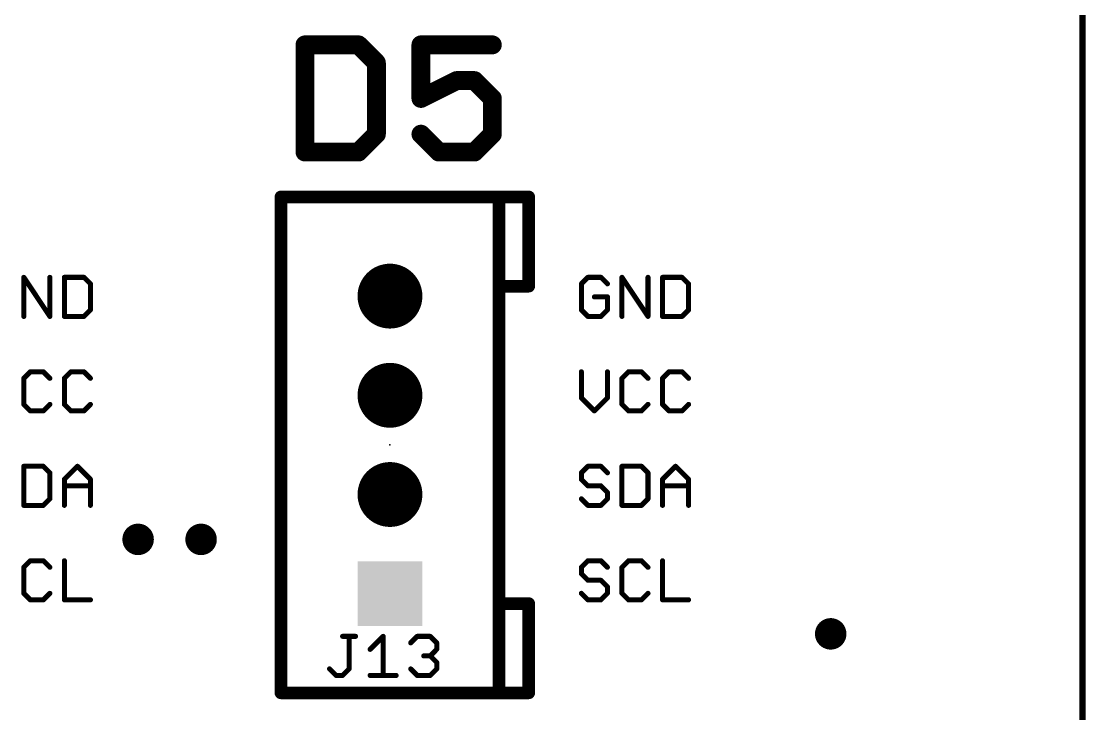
# Model space of a CAD drawing. Extents: x -6 to 140, y -6 to 118.
# Drawn here: x 47.17 to 68.64, y 9.82 to 23.78 of the extents above; entities that cross this region are included whole.
import ezdxf

# ---------------------------------------------------------------- set-up
doc = ezdxf.new("R2010")
doc.units = 0
for name, color, linetype in [('17', 94, 'CONTINUOUS'), ('18', 94, 'CONTINUOUS'), ('20', 214, 'CONTINUOUS'), ('21', 251, 'CONTINUOUS'), ('23', 178, 'CONTINUOUS'), ('25', 251, 'CONTINUOUS')]:
    doc.layers.add(name, color=color, linetype=linetype)

# ---------------------------------------------------------------- blocks, each defined once
blk = doc.blocks.new('SQUAREP')
blk.add_solid([(-0.5, -0.5), (0.5, -0.5), (-0.5, 0.5), (0.5, 0.5)])
blk = doc.blocks.new('ROUNDP')
at = {"const_width": 0.5}
blk.add_lwpolyline([(0, -0.25, 1), (0, 0.25, 1), (0, -0.25)], format="xyb", dxfattribs=at)
blk = doc.blocks.new('ROUNDV')
at = {"const_width": 0.5}
blk.add_lwpolyline([(0, -0.25, 1), (0, 0.25, 1), (0, -0.25)], format="xyb", dxfattribs=at)

msp = doc.modelspace()

# ---------------------------------------------------------------- linework, layer by layer
at = {"layer": '20', "const_width": 0.0254}
msp.add_lwpolyline([(68.58, 37.846), (68.58, 5.08)], dxfattribs=at)
at = {"layer": '21'}
for points, const_width in [([(68.58, 37.846), (68.58, 5.08)], 0.127), ([(52.8955, 23.3063), (52.8955, 21.1455)], 0.381), ([(53.9759, 23.3063), (52.8955, 23.3063)], 0.381), ([(54.3361, 22.9462), (53.9759, 23.3063)], 0.381), ([(56.6749, 23.3063), (55.2343, 23.3063)], 0.381), ([(55.2343, 23.3063), (55.2343, 22.2259)], 0.381), ([(54.3361, 21.5056), (54.3361, 22.9462)], 0.381), ([(55.2343, 22.2259), (55.9546, 22.5861)], 0.381), ([(55.9546, 22.5861), (56.3147, 22.5861)], 0.381), ([(56.3147, 22.5861), (56.6749, 22.2259)], 0.381), ([(56.6749, 22.2259), (56.6749, 21.5056)], 0.381), ([(53.9759, 21.1455), (54.3361, 21.5056)], 0.381), ([(55.5944, 21.1455), (55.2343, 21.5056)], 0.381), ([(56.6749, 21.5056), (56.3147, 21.1455)], 0.381), ([(52.8955, 21.1455), (53.9759, 21.1455)], 0.381), ([(56.3147, 21.1455), (55.5944, 21.1455)], 0.381), ([(56.81, 20.24), (52.41, 20.24)], 0.254), ([(52.41, 10.24), (52.41, 20.24)], 0.254), ([(53.11, 20.24), (56.11, 20.24)], 0.254), ([(56.81, 18.44), (56.81, 20.24)], 0.254), ([(57.41, 20.24), (56.81, 20.24)], 0.254), ([(57.41, 18.44), (57.41, 20.24)], 0.254), ([(47.2244, 17.8308), (47.2244, 18.6189)], 0.1016), ([(47.2244, 18.6189), (47.7498, 17.8308)], 0.1016), ([(47.7498, 17.8308), (47.7498, 18.6189)], 0.1016), ([(48.043, 18.6189), (48.043, 17.8308)], 0.1016), ([(48.437, 18.6189), (48.043, 18.6189)], 0.1016), ([(48.5683, 18.4875), (48.437, 18.6189)], 0.1016), ([(48.5683, 17.9621), (48.5683, 18.4875)], 0.1016), ([(56.81, 12.04), (56.81, 18.44)], 0.254), ([(56.81, 18.44), (57.41, 18.44)], 0.254), ([(58.6021, 18.6189), (58.4708, 18.4875)], 0.1016), ([(58.4708, 18.4875), (58.4708, 17.9621)], 0.1016), ([(58.8648, 18.6189), (58.6021, 18.6189)], 0.1016), ([(58.9962, 18.4875), (58.8648, 18.6189)], 0.1016), ([(59.2894, 17.8308), (59.2894, 18.6189)], 0.1016), ([(59.2894, 18.6189), (59.8148, 17.8308)], 0.1016), ([(59.8148, 17.8308), (59.8148, 18.6189)], 0.1016), ([(60.108, 18.6189), (60.108, 17.8308)], 0.1016), ([(60.502, 18.6189), (60.108, 18.6189)], 0.1016), ([(60.6333, 18.4875), (60.502, 18.6189)], 0.1016), ([(60.6333, 17.9621), (60.6333, 18.4875)], 0.1016), ([(58.9962, 18.2248), (58.7335, 18.2248)], 0.1016), ([(58.9962, 17.9621), (58.9962, 18.2248)], 0.1016), ([(48.043, 17.8308), (48.437, 17.8308)], 0.1016), ([(48.437, 17.8308), (48.5683, 17.9621)], 0.1016), ([(58.4708, 17.9621), (58.6021, 17.8308)], 0.1016), ([(58.6021, 17.8308), (58.8648, 17.8308)], 0.1016), ([(58.8648, 17.8308), (58.9962, 17.9621)], 0.1016), ([(60.108, 17.8308), (60.502, 17.8308)], 0.1016), ([(60.502, 17.8308), (60.6333, 17.9621)], 0.1016), ([(47.3557, 16.7139), (47.2244, 16.5825)], 0.1016), ([(47.6184, 16.7139), (47.3557, 16.7139)], 0.1016), ([(47.7498, 16.5825), (47.6184, 16.7139)], 0.1016), ([(48.1743, 16.7139), (48.043, 16.5825)], 0.1016), ([(48.437, 16.7139), (48.1743, 16.7139)], 0.1016), ([(48.5683, 16.5825), (48.437, 16.7139)], 0.1016), ([(58.4708, 16.7139), (58.4708, 16.1885)], 0.1016), ([(58.9962, 16.1885), (58.9962, 16.7139)], 0.1016), ([(59.4207, 16.7139), (59.2894, 16.5825)], 0.1016), ([(59.6834, 16.7139), (59.4207, 16.7139)], 0.1016), ([(59.8148, 16.5825), (59.6834, 16.7139)], 0.1016), ([(60.2393, 16.7139), (60.108, 16.5825)], 0.1016), ([(60.502, 16.7139), (60.2393, 16.7139)], 0.1016), ([(60.6333, 16.5825), (60.502, 16.7139)], 0.1016), ([(47.2244, 16.5825), (47.2244, 16.0571)], 0.1016), ([(48.043, 16.5825), (48.043, 16.0571)], 0.1016), ([(59.2894, 16.5825), (59.2894, 16.0571)], 0.1016), ([(60.108, 16.5825), (60.108, 16.0571)], 0.1016), ([(47.2244, 16.0571), (47.3557, 15.9258)], 0.1016), ([(47.6184, 15.9258), (47.7498, 16.0571)], 0.1016), ([(48.043, 16.0571), (48.1743, 15.9258)], 0.1016), ([(48.437, 15.9258), (48.5683, 16.0571)], 0.1016), ([(58.4708, 16.1885), (58.7335, 15.9258)], 0.1016), ([(58.7335, 15.9258), (58.9962, 16.1885)], 0.1016), ([(59.2894, 16.0571), (59.4207, 15.9258)], 0.1016), ([(59.6834, 15.9258), (59.8148, 16.0571)], 0.1016), ([(60.108, 16.0571), (60.2393, 15.9258)], 0.1016), ([(60.502, 15.9258), (60.6333, 16.0571)], 0.1016), ([(47.3557, 15.9258), (47.6184, 15.9258)], 0.1016), ([(48.1743, 15.9258), (48.437, 15.9258)], 0.1016), ([(59.4207, 15.9258), (59.6834, 15.9258)], 0.1016), ([(60.2393, 15.9258), (60.502, 15.9258)], 0.1016), ([(47.2244, 14.8089), (47.2244, 14.0208)], 0.1016), ([(47.6184, 14.8089), (47.2244, 14.8089)], 0.1016), ([(47.7498, 14.6775), (47.6184, 14.8089)], 0.1016), ([(48.043, 14.5462), (48.3056, 14.8089)], 0.1016), ([(48.3056, 14.8089), (48.5683, 14.5462)], 0.1016), ([(58.6021, 14.8089), (58.4708, 14.6775)], 0.1016), ([(58.8648, 14.8089), (58.6021, 14.8089)], 0.1016), ([(58.9962, 14.6775), (58.8648, 14.8089)], 0.1016), ([(59.2894, 14.8089), (59.2894, 14.0208)], 0.1016), ([(59.6834, 14.8089), (59.2894, 14.8089)], 0.1016), ([(59.8148, 14.6775), (59.6834, 14.8089)], 0.1016), ([(60.108, 14.5462), (60.3706, 14.8089)], 0.1016), ([(60.3706, 14.8089), (60.6333, 14.5462)], 0.1016), ([(47.7498, 14.1521), (47.7498, 14.6775)], 0.1016), ([(58.4708, 14.6775), (58.4708, 14.5462)], 0.1016), ([(59.8148, 14.1521), (59.8148, 14.6775)], 0.1016), ([(48.043, 14.0208), (48.043, 14.5462)], 0.1016), ([(48.043, 14.4148), (48.5683, 14.4148)], 0.1016), ([(48.5683, 14.5462), (48.5683, 14.0208)], 0.1016), ([(58.4708, 14.5462), (58.6021, 14.4148)], 0.1016), ([(58.6021, 14.4148), (58.8648, 14.4148)], 0.1016), ([(58.8648, 14.4148), (58.9962, 14.2835)], 0.1016), ([(60.108, 14.0208), (60.108, 14.5462)], 0.1016), ([(60.108, 14.4148), (60.6333, 14.4148)], 0.1016), ([(60.6333, 14.5462), (60.6333, 14.0208)], 0.1016), ([(47.6184, 14.0208), (47.7498, 14.1521)], 0.1016), ([(58.6021, 14.0208), (58.4708, 14.1521)], 0.1016), ([(58.9962, 14.1521), (58.8648, 14.0208)], 0.1016), ([(58.9962, 14.2835), (58.9962, 14.1521)], 0.1016), ([(59.6834, 14.0208), (59.8148, 14.1521)], 0.1016), ([(47.2244, 14.0208), (47.6184, 14.0208)], 0.1016), ([(58.8648, 14.0208), (58.6021, 14.0208)], 0.1016), ([(59.2894, 14.0208), (59.6834, 14.0208)], 0.1016), ([(47.3557, 12.9039), (47.2244, 12.7725)], 0.1016), ([(47.6184, 12.9039), (47.3557, 12.9039)], 0.1016), ([(47.7498, 12.7725), (47.6184, 12.9039)], 0.1016), ([(48.043, 12.9039), (48.043, 12.1158)], 0.1016), ([(58.6021, 12.9039), (58.4708, 12.7725)], 0.1016), ([(58.8648, 12.9039), (58.6021, 12.9039)], 0.1016), ([(58.9962, 12.7725), (58.8648, 12.9039)], 0.1016), ([(59.4207, 12.9039), (59.2894, 12.7725)], 0.1016), ([(59.6834, 12.9039), (59.4207, 12.9039)], 0.1016), ([(59.8148, 12.7725), (59.6834, 12.9039)], 0.1016), ([(60.108, 12.9039), (60.108, 12.1158)], 0.1016), ([(47.2244, 12.7725), (47.2244, 12.2471)], 0.1016), ([(58.4708, 12.7725), (58.4708, 12.6412)], 0.1016), ([(58.4708, 12.6412), (58.6021, 12.5098)], 0.1016), ([(59.2894, 12.7725), (59.2894, 12.2471)], 0.1016), ([(58.6021, 12.5098), (58.8648, 12.5098)], 0.1016), ([(58.8648, 12.5098), (58.9962, 12.3785)], 0.1016), ([(47.2244, 12.2471), (47.3557, 12.1158)], 0.1016), ([(47.6184, 12.1158), (47.7498, 12.2471)], 0.1016), ([(58.6021, 12.1158), (58.4708, 12.2471)], 0.1016), ([(58.9962, 12.2471), (58.8648, 12.1158)], 0.1016), ([(58.9962, 12.3785), (58.9962, 12.2471)], 0.1016), ([(59.2894, 12.2471), (59.4207, 12.1158)], 0.1016), ([(59.6834, 12.1158), (59.8148, 12.2471)], 0.1016), ([(47.3557, 12.1158), (47.6184, 12.1158)], 0.1016), ([(48.043, 12.1158), (48.5683, 12.1158)], 0.1016), ([(56.81, 10.24), (56.81, 12.04)], 0.254), ([(57.41, 12.04), (56.81, 12.04)], 0.254), ([(57.41, 10.24), (57.41, 12.04)], 0.254), ([(58.8648, 12.1158), (58.6021, 12.1158)], 0.1016), ([(59.4207, 12.1158), (59.6834, 12.1158)], 0.1016), ([(60.108, 12.1158), (60.6333, 12.1158)], 0.1016), ([(52.41, 10.24), (56.81, 10.24)], 0.254), ([(56.81, 10.24), (57.41, 10.24)], 0.254), ([(53.61, 10.24), (55.61, 10.24)], 0.127)]:
    msp.add_lwpolyline(points, dxfattribs=dict(at, const_width=const_width))
for points, const_width in [([(52.9908, 23.3063, 1), (52.8003, 23.3063)], 0.1905), ([(52.8955, 23.4016, 1), (52.8955, 23.2111)], 0.1905), ([(54.0433, 23.3737, 1), (53.9086, 23.239)], 0.1905), ([(53.9759, 23.2111, 1), (53.9759, 23.4016)], 0.1905), ([(55.2343, 23.4016, 1), (55.2343, 23.2111)], 0.1905), ([(55.3295, 23.3063, 1), (55.139, 23.3063)], 0.1905), ([(56.6749, 23.2111, 1), (56.6749, 23.4016)], 0.1905), ([(54.4313, 22.9462, 1), (54.2408, 22.9462)], 0.1905), ([(54.2687, 22.8789, 1), (54.4034, 23.0136)], 0.1905), ([(55.9546, 22.6813, 1), (55.9546, 22.4908)], 0.1905), ([(55.9972, 22.5009, 1), (55.912, 22.6713)], 0.1905), ([(56.3821, 22.6534, 1), (56.2474, 22.5187)], 0.1905), ([(56.3147, 22.4908, 1), (56.3147, 22.6813)], 0.1905), ([(55.1917, 22.3111, 1), (55.2769, 22.1407)], 0.1905), ([(56.7701, 22.2259, 1), (56.5796, 22.2259)], 0.1905), ([(56.6075, 22.1586, 1), (56.7422, 22.2933)], 0.1905), ([(55.139, 22.2259, 1), (55.3295, 22.2259)], 0.1905), ([(54.4034, 21.4383, 1), (54.2687, 21.573)], 0.1905), ([(55.3016, 21.573, 1), (55.1669, 21.4383)], 0.1905), ([(56.7422, 21.4383, 1), (56.6075, 21.573)], 0.1905), ([(54.2408, 21.5056, 1), (54.4313, 21.5056)], 0.1905), ([(56.5796, 21.5056, 1), (56.7701, 21.5056)], 0.1905), ([(52.8955, 21.2408, 1), (52.8955, 21.0503)], 0.1905), ([(53.9086, 21.2129, 1), (54.0433, 21.0781)], 0.1905), ([(53.9759, 21.0503, 1), (53.9759, 21.2408)], 0.1905), ([(55.5944, 21.2408, 1), (55.5944, 21.0503)], 0.1905), ([(55.5271, 21.0781, 1), (55.6618, 21.2129)], 0.1905), ([(56.2474, 21.2129, 1), (56.3821, 21.0781)], 0.1905), ([(56.3147, 21.0503, 1), (56.3147, 21.2408)], 0.1905), ([(52.8003, 21.1455, 1), (52.9908, 21.1455)], 0.1905), ([(52.41, 20.3035, 1), (52.41, 20.1765)], 0.127), ([(52.4735, 20.24, 1), (52.3465, 20.24)], 0.127), ([(53.11, 20.3035, 1), (53.11, 20.1765)], 0.127), ([(56.11, 20.1765, 1), (56.11, 20.3035)], 0.127), ([(56.8735, 20.24, 1), (56.7465, 20.24)], 0.127), ([(56.81, 20.3035, 1), (56.81, 20.1765)], 0.127), ([(56.81, 20.1765, 1), (56.81, 20.3035)], 0.127), ([(57.4735, 20.24, 1), (57.3465, 20.24)], 0.127), ([(57.41, 20.1765, 1), (57.41, 20.3035)], 0.127), ([(47.2455, 18.633, 1), (47.2032, 18.6048)], 0.0508), ([(47.2498, 18.6189, 1), (47.199, 18.6189)], 0.0508), ([(47.7752, 18.6189, 1), (47.7244, 18.6189)], 0.0508), ([(48.0684, 18.6189, 1), (48.0176, 18.6189)], 0.0508), ([(48.043, 18.6443, 1), (48.043, 18.5935)], 0.0508), ([(48.455, 18.6368, 1), (48.419, 18.6009)], 0.0508), ([(48.437, 18.5935, 1), (48.437, 18.6443)], 0.0508), ([(48.5937, 18.4875, 1), (48.5429, 18.4875)], 0.0508), ([(48.5504, 18.4696, 1), (48.5863, 18.5055)], 0.0508), ([(56.8735, 18.44, 1), (56.7465, 18.44)], 0.127), ([(56.81, 18.5035, 1), (56.81, 18.3765)], 0.127), ([(56.7465, 18.44, 1), (56.8735, 18.44)], 0.127), ([(57.3465, 18.44, 1), (57.4735, 18.44)], 0.127), ([(57.41, 18.3765, 1), (57.41, 18.5035)], 0.127), ([(58.4962, 18.4875, 1), (58.4454, 18.4875)], 0.0508), ([(58.4528, 18.5055, 1), (58.4888, 18.4696)], 0.0508), ([(58.6021, 18.6443, 1), (58.6021, 18.5935)], 0.0508), ([(58.6201, 18.6009, 1), (58.5842, 18.6368)], 0.0508), ([(58.8828, 18.6368, 1), (58.8469, 18.6009)], 0.0508), ([(58.8648, 18.5935, 1), (58.8648, 18.6443)], 0.0508), ([(58.9782, 18.4696, 1), (59.0141, 18.5055)], 0.0508), ([(59.3105, 18.633, 1), (59.2682, 18.6048)], 0.0508), ([(59.3148, 18.6189, 1), (59.264, 18.6189)], 0.0508), ([(59.8402, 18.6189, 1), (59.7894, 18.6189)], 0.0508), ([(60.1334, 18.6189, 1), (60.0826, 18.6189)], 0.0508), ([(60.108, 18.6443, 1), (60.108, 18.5935)], 0.0508), ([(60.52, 18.6368, 1), (60.484, 18.6009)], 0.0508), ([(60.502, 18.5935, 1), (60.502, 18.6443)], 0.0508), ([(60.6587, 18.4875, 1), (60.6079, 18.4875)], 0.0508), ([(60.6154, 18.4696, 1), (60.6513, 18.5055)], 0.0508), ([(58.7335, 18.2502, 1), (58.7335, 18.1994)], 0.0508), ([(59.0216, 18.2248, 1), (58.9708, 18.2248)], 0.0508), ([(58.9962, 18.1994, 1), (58.9962, 18.2502)], 0.0508), ([(47.199, 17.8308, 1), (47.2498, 17.8308)], 0.0508), ([(47.7244, 17.8308, 1), (47.7752, 17.8308)], 0.0508), ([(47.7286, 17.8167, 1), (47.7709, 17.8449)], 0.0508), ([(48.043, 17.8562, 1), (48.043, 17.8054)], 0.0508), ([(48.0176, 17.8308, 1), (48.0684, 17.8308)], 0.0508), ([(48.419, 17.8488, 1), (48.455, 17.8128)], 0.0508), ([(48.437, 17.8054, 1), (48.437, 17.8562)], 0.0508), ([(48.5429, 17.9621, 1), (48.5937, 17.9621)], 0.0508), ([(48.5863, 17.9442, 1), (48.5504, 17.9801)], 0.0508), ([(58.4888, 17.9801, 1), (58.4528, 17.9442)], 0.0508), ([(58.4454, 17.9621, 1), (58.4962, 17.9621)], 0.0508), ([(58.6021, 17.8562, 1), (58.6021, 17.8054)], 0.0508), ([(58.5842, 17.8128, 1), (58.6201, 17.8488)], 0.0508), ([(58.8469, 17.8488, 1), (58.8828, 17.8128)], 0.0508), ([(58.8648, 17.8054, 1), (58.8648, 17.8562)], 0.0508), ([(58.9708, 17.9621, 1), (59.0216, 17.9621)], 0.0508), ([(59.0141, 17.9442, 1), (58.9782, 17.9801)], 0.0508), ([(59.264, 17.8308, 1), (59.3148, 17.8308)], 0.0508), ([(59.7894, 17.8308, 1), (59.8402, 17.8308)], 0.0508), ([(59.7936, 17.8167, 1), (59.8359, 17.8449)], 0.0508), ([(60.108, 17.8562, 1), (60.108, 17.8054)], 0.0508), ([(60.0826, 17.8308, 1), (60.1334, 17.8308)], 0.0508), ([(60.484, 17.8488, 1), (60.52, 17.8128)], 0.0508), ([(60.502, 17.8054, 1), (60.502, 17.8562)], 0.0508), ([(60.6079, 17.9621, 1), (60.6587, 17.9621)], 0.0508), ([(60.6513, 17.9442, 1), (60.6154, 17.9801)], 0.0508), ([(47.3557, 16.7393, 1), (47.3557, 16.6885)], 0.0508), ([(47.3737, 16.6959, 1), (47.3378, 16.7318)], 0.0508), ([(47.6364, 16.7318, 1), (47.6005, 16.6959)], 0.0508), ([(47.6184, 16.6885, 1), (47.6184, 16.7393)], 0.0508), ([(48.1743, 16.7393, 1), (48.1743, 16.6885)], 0.0508), ([(48.1923, 16.6959, 1), (48.1563, 16.7318)], 0.0508), ([(48.455, 16.7318, 1), (48.419, 16.6959)], 0.0508), ([(48.437, 16.6885, 1), (48.437, 16.7393)], 0.0508), ([(58.4962, 16.7139, 1), (58.4454, 16.7139)], 0.0508), ([(59.0216, 16.7139, 1), (58.9708, 16.7139)], 0.0508), ([(59.4207, 16.7393, 1), (59.4207, 16.6885)], 0.0508), ([(59.4387, 16.6959, 1), (59.4028, 16.7318)], 0.0508), ([(59.7014, 16.7318, 1), (59.6655, 16.6959)], 0.0508), ([(59.6834, 16.6885, 1), (59.6834, 16.7393)], 0.0508), ([(60.2393, 16.7393, 1), (60.2393, 16.6885)], 0.0508), ([(60.2573, 16.6959, 1), (60.2213, 16.7318)], 0.0508), ([(60.52, 16.7318, 1), (60.484, 16.6959)], 0.0508), ([(60.502, 16.6885, 1), (60.502, 16.7393)], 0.0508), ([(47.2498, 16.5825, 1), (47.199, 16.5825)], 0.0508), ([(47.2064, 16.6005, 1), (47.2423, 16.5646)], 0.0508), ([(47.7318, 16.5646, 1), (47.7677, 16.6005)], 0.0508), ([(48.0684, 16.5825, 1), (48.0176, 16.5825)], 0.0508), ([(48.025, 16.6005, 1), (48.0609, 16.5646)], 0.0508), ([(48.5504, 16.5646, 1), (48.5863, 16.6005)], 0.0508), ([(59.3148, 16.5825, 1), (59.264, 16.5825)], 0.0508), ([(59.2714, 16.6005, 1), (59.3073, 16.5646)], 0.0508), ([(59.7968, 16.5646, 1), (59.8327, 16.6005)], 0.0508), ([(60.1334, 16.5825, 1), (60.0826, 16.5825)], 0.0508), ([(60.09, 16.6005, 1), (60.1259, 16.5646)], 0.0508), ([(60.6154, 16.5646, 1), (60.6513, 16.6005)], 0.0508), ([(47.2423, 16.0751, 1), (47.2064, 16.0392)], 0.0508), ([(47.7677, 16.0392, 1), (47.7318, 16.0751)], 0.0508), ([(48.0609, 16.0751, 1), (48.025, 16.0392)], 0.0508), ([(48.5863, 16.0392, 1), (48.5504, 16.0751)], 0.0508), ([(58.4888, 16.2065, 1), (58.4528, 16.1705)], 0.0508), ([(58.4454, 16.1885, 1), (58.4962, 16.1885)], 0.0508), ([(58.9708, 16.1885, 1), (59.0216, 16.1885)], 0.0508), ([(59.0141, 16.1705, 1), (58.9782, 16.2065)], 0.0508), ([(59.3073, 16.0751, 1), (59.2714, 16.0392)], 0.0508), ([(59.8327, 16.0392, 1), (59.7968, 16.0751)], 0.0508), ([(60.1259, 16.0751, 1), (60.09, 16.0392)], 0.0508), ([(60.6513, 16.0392, 1), (60.6154, 16.0751)], 0.0508), ([(47.199, 16.0571, 1), (47.2498, 16.0571)], 0.0508), ([(47.3557, 15.9512, 1), (47.3557, 15.9004)], 0.0508), ([(47.3378, 15.9078, 1), (47.3737, 15.9438)], 0.0508), ([(47.6005, 15.9438, 1), (47.6364, 15.9078)], 0.0508), ([(47.6184, 15.9004, 1), (47.6184, 15.9512)], 0.0508), ([(48.0176, 16.0571, 1), (48.0684, 16.0571)], 0.0508), ([(48.1743, 15.9512, 1), (48.1743, 15.9004)], 0.0508), ([(48.1563, 15.9078, 1), (48.1923, 15.9438)], 0.0508), ([(48.419, 15.9438, 1), (48.455, 15.9078)], 0.0508), ([(48.437, 15.9004, 1), (48.437, 15.9512)], 0.0508), ([(58.7155, 15.9438, 1), (58.7515, 15.9078)], 0.0508), ([(58.7155, 15.9078, 1), (58.7515, 15.9438)], 0.0508), ([(59.264, 16.0571, 1), (59.3148, 16.0571)], 0.0508), ([(59.4207, 15.9512, 1), (59.4207, 15.9004)], 0.0508), ([(59.4028, 15.9078, 1), (59.4387, 15.9438)], 0.0508), ([(59.6655, 15.9438, 1), (59.7014, 15.9078)], 0.0508), ([(59.6834, 15.9004, 1), (59.6834, 15.9512)], 0.0508), ([(60.0826, 16.0571, 1), (60.1334, 16.0571)], 0.0508), ([(60.2393, 15.9512, 1), (60.2393, 15.9004)], 0.0508), ([(60.2213, 15.9078, 1), (60.2573, 15.9438)], 0.0508), ([(60.484, 15.9438, 1), (60.52, 15.9078)], 0.0508), ([(60.502, 15.9004, 1), (60.502, 15.9512)], 0.0508), ([(47.2498, 14.8089, 1), (47.199, 14.8089)], 0.0508), ([(47.2244, 14.8343, 1), (47.2244, 14.7835)], 0.0508), ([(47.6364, 14.8268, 1), (47.6005, 14.7909)], 0.0508), ([(47.6184, 14.7835, 1), (47.6184, 14.8343)], 0.0508), ([(48.3236, 14.8268, 1), (48.2877, 14.7909)], 0.0508), ([(48.3236, 14.7909, 1), (48.2877, 14.8268)], 0.0508), ([(58.6021, 14.8343, 1), (58.6021, 14.7835)], 0.0508), ([(58.6201, 14.7909, 1), (58.5842, 14.8268)], 0.0508), ([(58.8828, 14.8268, 1), (58.8469, 14.7909)], 0.0508), ([(58.8648, 14.7835, 1), (58.8648, 14.8343)], 0.0508), ([(59.3148, 14.8089, 1), (59.264, 14.8089)], 0.0508), ([(59.2894, 14.8343, 1), (59.2894, 14.7835)], 0.0508), ([(59.7014, 14.8268, 1), (59.6655, 14.7909)], 0.0508), ([(59.6834, 14.7835, 1), (59.6834, 14.8343)], 0.0508), ([(60.3886, 14.8268, 1), (60.3527, 14.7909)], 0.0508), ([(60.3886, 14.7909, 1), (60.3527, 14.8268)], 0.0508), ([(47.7752, 14.6775, 1), (47.7244, 14.6775)], 0.0508), ([(47.7318, 14.6596, 1), (47.7677, 14.6955)], 0.0508), ([(58.4962, 14.6775, 1), (58.4454, 14.6775)], 0.0508), ([(58.4528, 14.6955, 1), (58.4888, 14.6596)], 0.0508), ([(58.9782, 14.6596, 1), (59.0141, 14.6955)], 0.0508), ([(59.8402, 14.6775, 1), (59.7894, 14.6775)], 0.0508), ([(59.7968, 14.6596, 1), (59.8327, 14.6955)], 0.0508), ([(48.0684, 14.5462, 1), (48.0176, 14.5462)], 0.0508), ([(48.025, 14.5641, 1), (48.0609, 14.5282)], 0.0508), ([(48.043, 14.4402, 1), (48.043, 14.3894)], 0.0508), ([(48.5937, 14.5462, 1), (48.5429, 14.5462)], 0.0508), ([(48.5504, 14.5282, 1), (48.5863, 14.5641)], 0.0508), ([(48.5683, 14.3894, 1), (48.5683, 14.4402)], 0.0508), ([(58.4888, 14.5641, 1), (58.4528, 14.5282)], 0.0508), ([(58.4454, 14.5462, 1), (58.4962, 14.5462)], 0.0508), ([(58.6021, 14.4402, 1), (58.6021, 14.3894)], 0.0508), ([(58.5842, 14.3969, 1), (58.6201, 14.4328)], 0.0508), ([(58.8828, 14.4328, 1), (58.8469, 14.3969)], 0.0508), ([(58.8648, 14.3894, 1), (58.8648, 14.4402)], 0.0508), ([(60.1334, 14.5462, 1), (60.0826, 14.5462)], 0.0508), ([(60.09, 14.5641, 1), (60.1259, 14.5282)], 0.0508), ([(60.108, 14.4402, 1), (60.108, 14.3894)], 0.0508), ([(60.6587, 14.5462, 1), (60.6079, 14.5462)], 0.0508), ([(60.6154, 14.5282, 1), (60.6513, 14.5641)], 0.0508), ([(60.6333, 14.3894, 1), (60.6333, 14.4402)], 0.0508), ([(47.7244, 14.1521, 1), (47.7752, 14.1521)], 0.0508), ([(47.7677, 14.1342, 1), (47.7318, 14.1701)], 0.0508), ([(58.4888, 14.1701, 1), (58.4528, 14.1342)], 0.0508), ([(59.0216, 14.2835, 1), (58.9708, 14.2835)], 0.0508), ([(58.9708, 14.1521, 1), (59.0216, 14.1521)], 0.0508), ([(58.9782, 14.2655, 1), (59.0141, 14.3015)], 0.0508), ([(59.0141, 14.1342, 1), (58.9782, 14.1701)], 0.0508), ([(59.7894, 14.1521, 1), (59.8402, 14.1521)], 0.0508), ([(59.8327, 14.1342, 1), (59.7968, 14.1701)], 0.0508), ([(47.2244, 14.0462, 1), (47.2244, 13.9954)], 0.0508), ([(47.199, 14.0208, 1), (47.2498, 14.0208)], 0.0508), ([(47.6005, 14.0388, 1), (47.6364, 14.0028)], 0.0508), ([(47.6184, 13.9954, 1), (47.6184, 14.0462)], 0.0508), ([(48.0176, 14.0208, 1), (48.0684, 14.0208)], 0.0508), ([(48.5429, 14.0208, 1), (48.5937, 14.0208)], 0.0508), ([(58.6021, 14.0462, 1), (58.6021, 13.9954)], 0.0508), ([(58.5842, 14.0028, 1), (58.6201, 14.0388)], 0.0508), ([(58.8469, 14.0388, 1), (58.8828, 14.0028)], 0.0508), ([(58.8648, 13.9954, 1), (58.8648, 14.0462)], 0.0508), ([(59.2894, 14.0462, 1), (59.2894, 13.9954)], 0.0508), ([(59.264, 14.0208, 1), (59.3148, 14.0208)], 0.0508), ([(59.6655, 14.0388, 1), (59.7014, 14.0028)], 0.0508), ([(59.6834, 13.9954, 1), (59.6834, 14.0462)], 0.0508), ([(60.0826, 14.0208, 1), (60.1334, 14.0208)], 0.0508), ([(60.6079, 14.0208, 1), (60.6587, 14.0208)], 0.0508), ([(47.3557, 12.9293, 1), (47.3557, 12.8785)], 0.0508), ([(47.3737, 12.8859, 1), (47.3378, 12.9218)], 0.0508), ([(47.6364, 12.9218, 1), (47.6005, 12.8859)], 0.0508), ([(47.6184, 12.8785, 1), (47.6184, 12.9293)], 0.0508), ([(48.0684, 12.9039, 1), (48.0176, 12.9039)], 0.0508), ([(58.6021, 12.9293, 1), (58.6021, 12.8785)], 0.0508), ([(58.6201, 12.8859, 1), (58.5842, 12.9218)], 0.0508), ([(58.8828, 12.9218, 1), (58.8469, 12.8859)], 0.0508), ([(58.8648, 12.8785, 1), (58.8648, 12.9293)], 0.0508), ([(59.4207, 12.9293, 1), (59.4207, 12.8785)], 0.0508), ([(59.4387, 12.8859, 1), (59.4028, 12.9218)], 0.0508), ([(59.7014, 12.9218, 1), (59.6655, 12.8859)], 0.0508), ([(59.6834, 12.8785, 1), (59.6834, 12.9293)], 0.0508), ([(60.1334, 12.9039, 1), (60.0826, 12.9039)], 0.0508), ([(47.2498, 12.7725, 1), (47.199, 12.7725)], 0.0508), ([(47.2064, 12.7905, 1), (47.2423, 12.7546)], 0.0508), ([(47.7318, 12.7546, 1), (47.7677, 12.7905)], 0.0508), ([(58.4962, 12.7725, 1), (58.4454, 12.7725)], 0.0508), ([(58.4528, 12.7905, 1), (58.4888, 12.7546)], 0.0508), ([(58.4888, 12.6591, 1), (58.4528, 12.6232)], 0.0508), ([(58.9782, 12.7546, 1), (59.0141, 12.7905)], 0.0508), ([(59.3148, 12.7725, 1), (59.264, 12.7725)], 0.0508), ([(59.2714, 12.7905, 1), (59.3073, 12.7546)], 0.0508), ([(59.7968, 12.7546, 1), (59.8327, 12.7905)], 0.0508), ([(58.4454, 12.6412, 1), (58.4962, 12.6412)], 0.0508), ([(58.6021, 12.5352, 1), (58.6021, 12.4844)], 0.0508), ([(58.5842, 12.4919, 1), (58.6201, 12.5278)], 0.0508), ([(58.8828, 12.5278, 1), (58.8469, 12.4919)], 0.0508), ([(58.8648, 12.4844, 1), (58.8648, 12.5352)], 0.0508), ([(47.2423, 12.2651, 1), (47.2064, 12.2292)], 0.0508), ([(47.199, 12.2471, 1), (47.2498, 12.2471)], 0.0508), ([(47.7677, 12.2292, 1), (47.7318, 12.2651)], 0.0508), ([(58.4888, 12.2651, 1), (58.4528, 12.2292)], 0.0508), ([(59.0216, 12.3785, 1), (58.9708, 12.3785)], 0.0508), ([(58.9708, 12.2471, 1), (59.0216, 12.2471)], 0.0508), ([(58.9782, 12.3605, 1), (59.0141, 12.3965)], 0.0508), ([(59.0141, 12.2292, 1), (58.9782, 12.2651)], 0.0508), ([(59.3073, 12.2651, 1), (59.2714, 12.2292)], 0.0508), ([(59.264, 12.2471, 1), (59.3148, 12.2471)], 0.0508), ([(59.8327, 12.2292, 1), (59.7968, 12.2651)], 0.0508), ([(47.3557, 12.1412, 1), (47.3557, 12.0904)], 0.0508), ([(47.3378, 12.0978, 1), (47.3737, 12.1338)], 0.0508), ([(47.6005, 12.1338, 1), (47.6364, 12.0978)], 0.0508), ([(47.6184, 12.0904, 1), (47.6184, 12.1412)], 0.0508), ([(48.043, 12.1412, 1), (48.043, 12.0904)], 0.0508), ([(48.0176, 12.1158, 1), (48.0684, 12.1158)], 0.0508), ([(48.5683, 12.0904, 1), (48.5683, 12.1412)], 0.0508), ([(56.8735, 12.04, 1), (56.7465, 12.04)], 0.127), ([(56.81, 12.1035, 1), (56.81, 11.9765)], 0.127), ([(56.7465, 12.04, 1), (56.8735, 12.04)], 0.127), ([(57.4735, 12.04, 1), (57.3465, 12.04)], 0.127), ([(57.41, 11.9765, 1), (57.41, 12.1035)], 0.127), ([(58.6021, 12.1412, 1), (58.6021, 12.0904)], 0.0508), ([(58.5842, 12.0978, 1), (58.6201, 12.1338)], 0.0508), ([(58.8469, 12.1338, 1), (58.8828, 12.0978)], 0.0508), ([(58.8648, 12.0904, 1), (58.8648, 12.1412)], 0.0508), ([(59.4207, 12.1412, 1), (59.4207, 12.0904)], 0.0508), ([(59.4028, 12.0978, 1), (59.4387, 12.1338)], 0.0508), ([(59.6655, 12.1338, 1), (59.7014, 12.0978)], 0.0508), ([(59.6834, 12.0904, 1), (59.6834, 12.1412)], 0.0508), ([(60.108, 12.1412, 1), (60.108, 12.0904)], 0.0508), ([(60.0826, 12.1158, 1), (60.1334, 12.1158)], 0.0508), ([(60.6333, 12.0904, 1), (60.6333, 12.1412)], 0.0508), ([(52.41, 10.3035, 1), (52.41, 10.1765)], 0.127), ([(56.81, 10.3035, 1), (56.81, 10.1765)], 0.127), ([(56.81, 10.1765, 1), (56.81, 10.3035)], 0.127), ([(57.41, 10.1765, 1), (57.41, 10.3035)], 0.127), ([(52.3465, 10.24, 1), (52.4735, 10.24)], 0.127), ([(53.61, 10.2718, 1), (53.61, 10.2082)], 0.0635), ([(55.61, 10.2082, 1), (55.61, 10.2718)], 0.0635), ([(56.7465, 10.24, 1), (56.8735, 10.24)], 0.127), ([(57.3465, 10.24, 1), (57.4735, 10.24)], 0.127)]:
    msp.add_lwpolyline(points, format="xyb", dxfattribs=dict(at, const_width=const_width))
at = {"layer": '23'}
msp.add_point((54.61, 15.24), dxfattribs=at)
at = {"layer": '25', "const_width": 0.1016}
for points in [[(53.6535, 11.3799), (53.9162, 11.3799)], [(53.7848, 10.7231), (53.7848, 11.3799)], [(54.2094, 11.1172), (54.4721, 11.3799)], [(54.4721, 11.3799), (54.4721, 10.5918)], [(55.028, 11.2485), (55.1593, 11.3799)], [(55.1593, 11.3799), (55.422, 11.3799)], [(55.422, 11.3799), (55.5533, 11.2485)], [(55.5533, 11.1172), (55.422, 10.9858)], [(55.5533, 11.2485), (55.5533, 11.1172)], [(55.422, 10.9858), (55.2906, 10.9858)], [(55.422, 10.9858), (55.5533, 10.8545)], [(53.3908, 10.7231), (53.5221, 10.5918)], [(53.6535, 10.5918), (53.7848, 10.7231)], [(55.1593, 10.5918), (55.028, 10.7231)], [(55.5533, 10.7231), (55.422, 10.5918)], [(55.5533, 10.8545), (55.5533, 10.7231)], [(53.5221, 10.5918), (53.6535, 10.5918)], [(54.2094, 10.5918), (54.7348, 10.5918)], [(55.422, 10.5918), (55.1593, 10.5918)]]:
    msp.add_lwpolyline(points, dxfattribs=at)
at = {"layer": '25', "const_width": 0.0508}
for points in [[(53.6535, 11.4053, 1), (53.6535, 11.3545)], [(53.8102, 11.3799, 1), (53.7594, 11.3799)], [(53.9162, 11.3545, 1), (53.9162, 11.4053)], [(54.4975, 11.3799, 1), (54.4467, 11.3799)], [(54.49, 11.3619, 1), (54.4541, 11.3978)], [(55.1593, 11.4053, 1), (55.1593, 11.3545)], [(55.1773, 11.3619, 1), (55.1413, 11.3978)], [(55.44, 11.3978, 1), (55.404, 11.3619)], [(55.422, 11.3545, 1), (55.422, 11.4053)], [(55.01, 11.2665, 1), (55.0459, 11.2306)], [(55.5787, 11.2485, 1), (55.5279, 11.2485)], [(55.5354, 11.2306, 1), (55.5713, 11.2665)], [(55.5713, 11.0992, 1), (55.5354, 11.1351)], [(54.1914, 11.1351, 1), (54.2273, 11.0992)], [(55.2906, 11.0112, 1), (55.2906, 10.9604)], [(55.44, 11.0038, 1), (55.404, 10.9679)], [(55.404, 11.0038, 1), (55.44, 10.9679)], [(55.422, 10.9604, 1), (55.422, 11.0112)], [(55.5279, 11.1172, 1), (55.5787, 11.1172)], [(53.4088, 10.7411, 1), (53.3728, 10.7052)], [(53.7594, 10.7231, 1), (53.8102, 10.7231)], [(53.8028, 10.7052, 1), (53.7669, 10.7411)], [(55.0459, 10.7411, 1), (55.01, 10.7052)], [(55.5787, 10.8545, 1), (55.5279, 10.8545)], [(55.5279, 10.7231, 1), (55.5787, 10.7231)], [(55.5354, 10.8365, 1), (55.5713, 10.8725)], [(55.5713, 10.7052, 1), (55.5354, 10.7411)], [(53.5221, 10.6172, 1), (53.5221, 10.5664)], [(53.5042, 10.5738, 1), (53.5401, 10.6098)], [(53.6355, 10.6098, 1), (53.6715, 10.5738)], [(53.6535, 10.5664, 1), (53.6535, 10.6172)], [(54.2094, 10.6172, 1), (54.2094, 10.5664)], [(54.4467, 10.5918, 1), (54.4975, 10.5918)], [(54.7348, 10.5664, 1), (54.7348, 10.6172)], [(55.1593, 10.6172, 1), (55.1593, 10.5664)], [(55.1413, 10.5738, 1), (55.1773, 10.6098)], [(55.404, 10.6098, 1), (55.44, 10.5738)], [(55.422, 10.5664, 1), (55.422, 10.6172)]]:
    msp.add_lwpolyline(points, format="xyb", dxfattribs=at)

# ---------------------------------------------------------------- block references
at = {"layer": '17', "xscale": 1.308, "yscale": 1.308, "rotation": 90}
for name, p in [('ROUNDP', (54.61, 18.24)), ('ROUNDP', (54.61, 18.24)), ('ROUNDP', (54.61, 16.24)), ('ROUNDP', (54.61, 16.24)), ('ROUNDP', (54.61, 14.24)), ('ROUNDP', (54.61, 14.24)), ('SQUAREP', (54.61, 12.24)), ('SQUAREP', (54.61, 12.24))]:
    msp.add_blockref(name, p, dxfattribs=at)
at = {"layer": '18', "xscale": 0.635, "yscale": 0.635}
for p in [(49.53, 13.335), (50.8, 13.335), (63.5, 11.43)]:
    msp.add_blockref('ROUNDV', p, dxfattribs=at)

doc.saveas('drawing.dxf')
